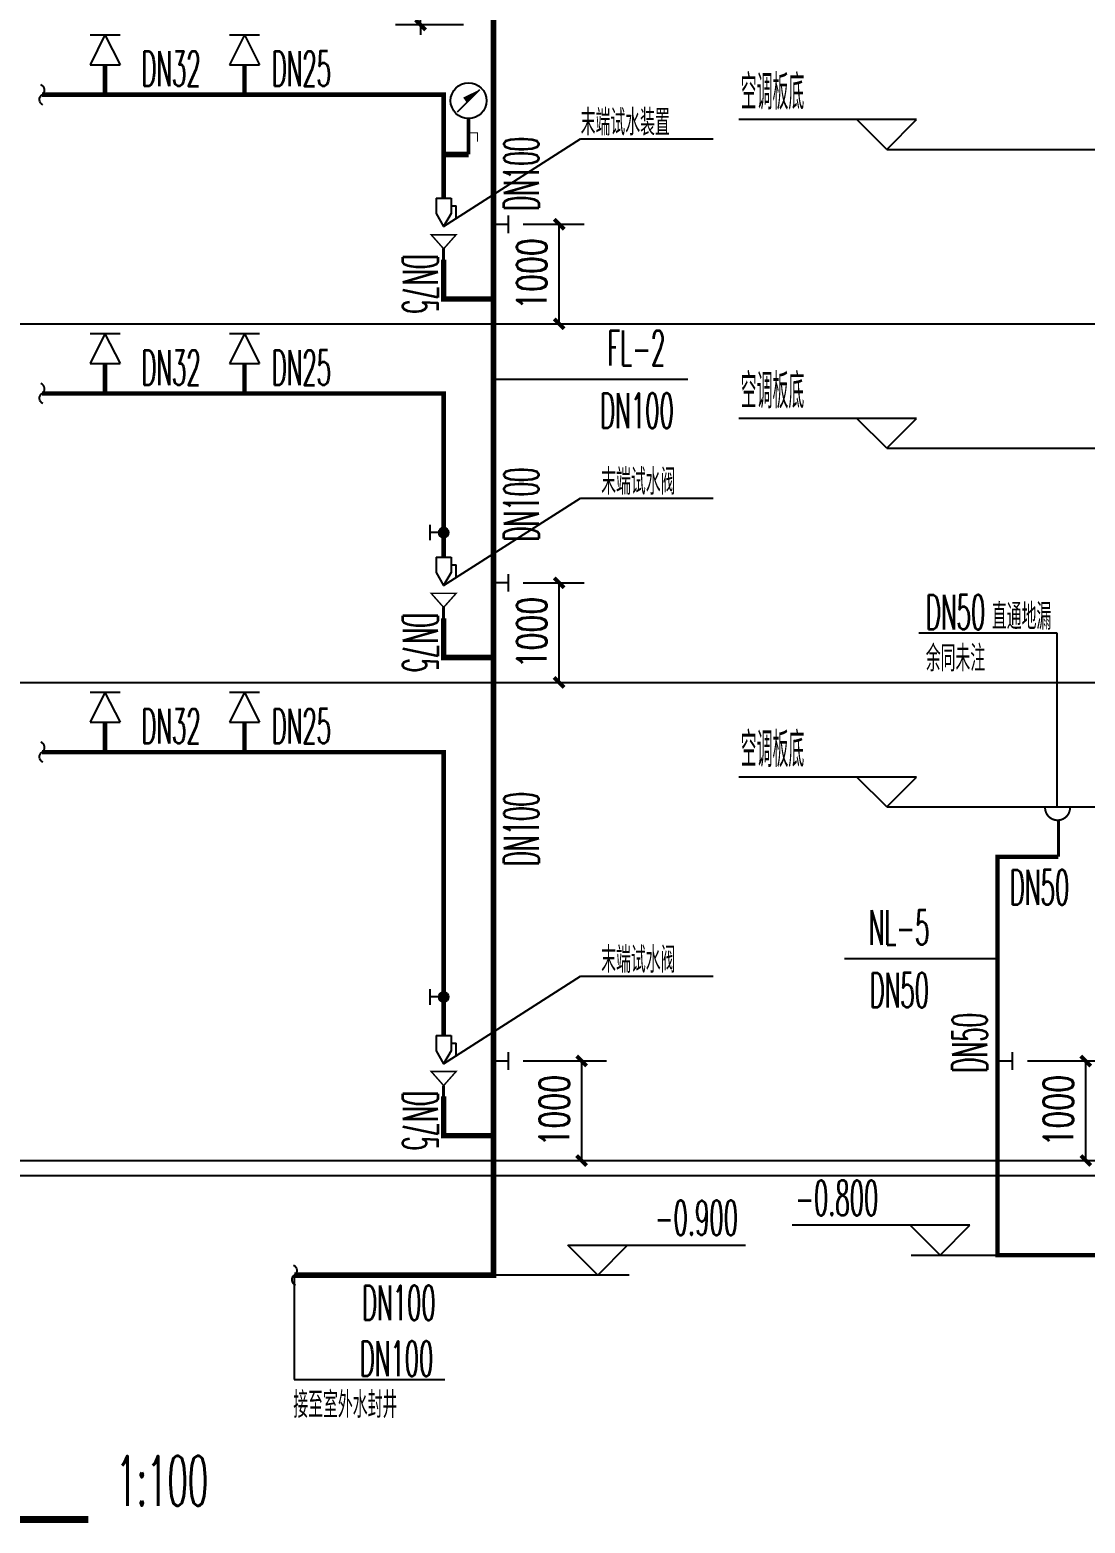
# Model space of a CAD drawing. Extents: x 1031190 to 1725648, y 733081 to 1571294.
# Drawn here: x 1316992 to 1327589, y 837430 to 852421 of the extents above; entities that cross this region are included whole.
import ezdxf

# ---------------------------------------------------------------- set-up
doc = ezdxf.new("R2010")
doc.units = 0
doc.header["$LTSCALE"] = 1000
doc.header["$MEASUREMENT"] = 0
for name, color, linetype in [('$AUDIT_BAD_LAYER4', 7, 'Continuous'), ('DIM_SYMB', 3, 'Continuous'), ('DIM_不分区给水', 3, 'Continuous'), ('DIM_污水', 3, 'Continuous'), ('DIM_消防', 3, 'Continuous'), ('EQUIP_不分区喷淋', 7, 'Continuous'), ('EQUIP_喷淋', 7, 'Continuous'), ('EQUIP_废水', 7, 'Continuous'), ('EQUIP_污水', 7, 'Continuous'), ('EQUIP_阀门', 7, 'Continuous'), ('PIPE-不分区喷淋', 6, 'ZP'), ('PIPE-凝结', 150, 'N'), ('PIPE-喷淋', 6, 'ZP1'), ('PIPE-废水', 31, 'F'), ('TWT', 7, 'Continuous'), ('TWT_DIM', 3, 'Continuous'), ('TWT_ELEV', 3, 'Continuous'), ('VALVE_不分区喷淋', 7, 'Continuous'), ('VALVE_喷淋', 7, 'Continuous'), ('zc--消火栓布置', 1, 'Continuous')]:
    doc.layers.add(name, color=color, linetype=linetype)
doc.styles.add('_TCH_DIM_T3', font='SIMPLEX', dxfattribs={"width": 0.705882, "bigfont": 'GBCBIG'})
doc.styles.add('_TWT_SERIAL', font='simplex.shx', dxfattribs={"width": 0.6, "oblique": 10, "height": 3.5, "bigfont": 'aadri.shx'})
doc.styles.add('HZ', font='TXT', dxfattribs={"bigfont": 'HZTXT'})
doc.styles.get("Standard").update_dxf_attribs({"font": 'gbenor.shx', "bigfont": 'gbcbig.shx'})
doc.linetypes.add('F', pattern='A,3,-0.2,["F",Standard,S=0.25,R=0,X=-0.1,Y=-0.115],-0.2', length=3.4)
doc.linetypes.add('N', pattern='A,3,-0.2,["N",Standard,S=0.25,R=0,X=-0.1,Y=-0.115],-0.2', length=3.4)
doc.linetypes.add('ZP', pattern='A,3,-0.2,["ZP",Standard,S=0.25,R=0,X=-0.1,Y=-0.115],-0.35', length=3.55)
doc.linetypes.add('ZP1', pattern='A,3,-0.2,["ZP1",Standard,S=0.25,R=0,X=-0.1,Y=-0.115],-0.5', length=3.7)
doc.dimstyles.new('_TWT_ARCH&&100', dxfattribs={"dimtxt": 297.5, "dimasz": 100, "dimexe": 250, "dimexo": 300, "dimgap": 126.25, "dimtad": 1, "dimdec": 0, "dimzin": 0, "dimdsep": 46, "dimtxsty": '_TCH_DIM_T3', "dimblk": 'ARCHTICK', "dimcen": 0.09, "dimclrt": 7, "dimazin": 2, "dimtfac": 1, "dimtdec": 0, "dimtix": 1, "dimtmove": 2, "dimatfit": 3, "dimfxl": 0, "dimtolj": 1, "dimtzin": 0, "dimarcsym": 0})

# ---------------------------------------------------------------- blocks, each defined once
blk = doc.blocks.new('$valve$00000667')
at = {"layer": '$AUDIT_BAD_LAYER4'}
for p, q in [((-242, 75), (-372, 0)), ((-242, -75), (-372, 0)), ((-87, 75), (-242, 75)), ((-87, 75), (-87, -75)), ((-87, 0), (0, 0)), ((-286, -125), (-164, -125)), ((-87, -75), (-242, -75)), ((-164, -75), (-164, -125))]:
    blk.add_line(p, q, dxfattribs=at)
blk = doc.blocks.new('A$C60CD6E7B')
at = {"layer": 'EQUIP_阀门', "rotation": 90}
blk.add_blockref('$valve$00000667', (0, 0), dxfattribs=at)
blk = doc.blocks.new('_ArchTick')
at = {"color": 0, "linetype": 'ByBlock', "const_width": 0.4}
blk.add_lwpolyline([(-0.5, -0.5), (0.5, 0.5)], dxfattribs=at)
blk = doc.blocks.new('*D881')
at = {"layer": 'Defpoints', "color": 0}
for p in [(1326709.37, 842069.667), (1327595.388, 842069.667), (1326709.37, 841069.667)]:
    blk.add_point(p, dxfattribs=at)
at = {"layer": 'TWT_DIM', "color": 0, "lineweight": -2}
for p, q in [((1327009.37, 842069.667), (1327845.388, 842069.667)), ((1327595.388, 841069.667), (1327595.388, 842069.667)), ((1327009.37, 841069.667), (1327845.388, 841069.667))]:
    blk.add_line(p, q, dxfattribs=at)
at = {"layer": 'TWT_DIM', "color": 0, "lineweight": -2, "xscale": 100, "yscale": 100, "zscale": 100}
for p, rotation in [((1327595.388, 842069.667), 90), ((1327595.388, 841069.667), 270)]:
    blk.add_blockref('_ArchTick', p, dxfattribs=dict(at, rotation=rotation))
at = {"layer": 'TWT_DIM', "color": 7, "insert": (1327320.388, 841569.667), "char_height": 297.5, "attachment_point": 5, "rotation": 90, "style": '_TCH_DIM_T3'}
blk.add_mtext('\\A1;1000', dxfattribs=at)
blk = doc.blocks.new('*D882')
at = {"layer": 'Defpoints', "color": 0}
for p in [(1321647.308, 850469.667), (1322307.431, 850469.667), (1321647.308, 849469.667)]:
    blk.add_point(p, dxfattribs=at)
at = {"layer": 'TWT_DIM', "color": 0, "lineweight": -2}
for p, q in [((1321947.308, 850469.667), (1322557.431, 850469.667)), ((1322307.431, 849469.667), (1322307.431, 850469.667)), ((1321947.308, 849469.667), (1322557.431, 849469.667))]:
    blk.add_line(p, q, dxfattribs=at)
at = {"layer": 'TWT_DIM', "color": 0, "lineweight": -2, "xscale": 100, "yscale": 100, "zscale": 100}
for p, rotation in [((1322307.431, 850469.667), 90), ((1322307.431, 849469.667), 270)]:
    blk.add_blockref('_ArchTick', p, dxfattribs=dict(at, rotation=rotation))
at = {"layer": 'TWT_DIM', "color": 7, "insert": (1322032.431, 849969.667), "char_height": 297.5, "attachment_point": 5, "rotation": 90, "style": '_TCH_DIM_T3'}
blk.add_mtext('\\A1;1000', dxfattribs=at)
blk = doc.blocks.new('*D883')
at = {"layer": 'Defpoints', "color": 0}
for p in [(1321647.308, 846869.667), (1322307.431, 846869.667), (1321647.308, 845869.667)]:
    blk.add_point(p, dxfattribs=at)
at = {"layer": 'TWT_DIM', "color": 0, "lineweight": -2}
for p, q in [((1321947.308, 846869.667), (1322557.431, 846869.667)), ((1322307.431, 845869.667), (1322307.431, 846869.667)), ((1321947.308, 845869.667), (1322557.431, 845869.667))]:
    blk.add_line(p, q, dxfattribs=at)
at = {"layer": 'TWT_DIM', "color": 0, "lineweight": -2, "xscale": 100, "yscale": 100, "zscale": 100}
for p, rotation in [((1322307.431, 846869.667), 90), ((1322307.431, 845869.667), 270)]:
    blk.add_blockref('_ArchTick', p, dxfattribs=dict(at, rotation=rotation))
at = {"layer": 'TWT_DIM', "color": 7, "insert": (1322032.431, 846369.667), "char_height": 297.5, "attachment_point": 5, "rotation": 90, "style": '_TCH_DIM_T3'}
blk.add_mtext('\\A1;1000', dxfattribs=at)
blk = doc.blocks.new('*D884')
at = {"layer": 'Defpoints', "color": 0}
for p in [(1321647.308, 842069.667), (1322533.326, 842069.667), (1321647.308, 841069.667)]:
    blk.add_point(p, dxfattribs=at)
at = {"layer": 'TWT_DIM', "color": 0, "lineweight": -2}
for p, q in [((1321947.308, 842069.667), (1322783.326, 842069.667)), ((1322533.326, 841069.667), (1322533.326, 842069.667)), ((1321947.308, 841069.667), (1322783.326, 841069.667))]:
    blk.add_line(p, q, dxfattribs=at)
at = {"layer": 'TWT_DIM', "color": 0, "lineweight": -2, "xscale": 100, "yscale": 100, "zscale": 100}
for p, rotation in [((1322533.326, 842069.667), 90), ((1322533.326, 841069.667), 270)]:
    blk.add_blockref('_ArchTick', p, dxfattribs=dict(at, rotation=rotation))
at = {"layer": 'TWT_DIM', "color": 7, "insert": (1322258.326, 841569.667), "char_height": 297.5, "attachment_point": 5, "rotation": 90, "style": '_TCH_DIM_T3'}
blk.add_mtext('\\A1;1000', dxfattribs=at)
blk = doc.blocks.new('*D888')
at = {"layer": 'Defpoints', "color": 0}
for p in [(1320915, 853070), (1321647, 853070), (1321647, 852470)]:
    blk.add_point(p, dxfattribs=at)
at = {"layer": 'TWT_DIM', "color": 0, "lineweight": -2}
for p, q in [((1320915, 853070), (1320915, 853170)), ((1321347, 853070), (1320665, 853070)), ((1320915, 852470), (1320915, 853070)), ((1321347, 852470), (1320665, 852470)), ((1320915, 852470), (1320915, 852370))]:
    blk.add_line(p, q, dxfattribs=at)
at = {"layer": 'TWT_DIM', "color": 0, "lineweight": -2, "xscale": 100, "yscale": 100, "zscale": 100}
for p, rotation in [((1320915, 853070), 270), ((1320915, 852470), 90)]:
    blk.add_blockref('_ArchTick', p, dxfattribs=dict(at, rotation=rotation))
at = {"layer": 'TWT_DIM', "color": 7, "insert": (1320640, 852770), "char_height": 297.5, "attachment_point": 5, "rotation": 90, "style": '_TCH_DIM_T3'}
blk.add_mtext('\\A1;600', dxfattribs=at)
blk = doc.blocks.new('$ATTACHMENT$00000096')
for p, q in [((150, 0), (-150, 0)), ((1, -300), (-150, 0)), ((1, -300), (150, 0)), ((150, -302), (-150, -302))]:
    blk.add_line(p, q)
blk = doc.blocks.new('$TwtSys$00000132')
at = {"elevation": 0}
blk.add_lwpolyline([(7, -101, -0.575183), (0, 0, 0.604745), (-11, 101, 16.924828)], format="xyb", dxfattribs=at)
blk = doc.blocks.new('$VALVE$00000597')
blk.add_line((-93, 357), (93, 543))
blk.add_lwpolyline([(93, 543, 0, 50, 0), (-31, 456, 50, 50, 0)], format="xyseb")
for points, const_width in [([(0, 300), (0, 0)], 30), ([(0, 182), (75, 182), (75, 107)], 7.5)]:
    blk.add_lwpolyline(points, dxfattribs=dict(const_width=const_width))
blk.add_circle((0, 450), 150)
blk = doc.blocks.new('$ATTACHMENT$00000068')
at = {"const_width": 15}
blk.add_lwpolyline([(-125, 500), (125, 500), (0, 359)], close=True, dxfattribs=at)
at = {"const_width": 30}
blk.add_lwpolyline([(0, 359), (0, 0)], dxfattribs=at)
for tag in ['UNIT', 'WHAT', 'SPEC']:
    blk.add_attdef(tag, (0, 0), '', height=0.001)
blk = doc.blocks.new('$ATTACHMENT$00000073')
at = {"const_width": 20}
for points in [[(0, 0), (150, 0)], [(150, 90), (150, -90)]]:
    blk.add_lwpolyline(points, dxfattribs=at)
blk = doc.blocks.new('$ATTACHMENT$00000066')
blk.add_line((-212, 500), (188, 500))
at = {"const_width": 20}
blk.add_lwpolyline([(-134, 500, 1.067664), (116, 500)], format="xyb", dxfattribs=at)
at = {"const_width": 30}
blk.add_lwpolyline([(0, 367), (0, 0)], dxfattribs=at)
at = {"style": 'HZ', "width": 0.7, "flags": 1}
for tag in ['UNIT', 'WHAT', 'SPEC']:
    blk.add_attdef(tag, (0, 0), '', height=0.001, dxfattribs=at)
blk = doc.blocks.new('$VALVE$00000497')
for p, q in [((78, 138), (-78, 138)), ((0, 50), (0, 138))]:
    blk.add_line(p, q)
at = {"const_width": 49.6}
blk.add_lwpolyline([(25, 0, 1), (-25, 0, 1)], format="xyb", close=True, dxfattribs=at)
blk.add_circle((0, 0), 50)
blk = doc.blocks.new('*D1121')
at = {"layer": 'Defpoints', "color": 0}
for p in [(1326709.37, 842069.667), (1327595.388, 842069.667), (1326709.37, 841069.667)]:
    blk.add_point(p, dxfattribs=at)
at = {"layer": 'TWT_DIM', "color": 0, "lineweight": -2}
for p, q in [((1327009.37, 842069.667), (1327845.388, 842069.667)), ((1327595.388, 841069.667), (1327595.388, 842069.667)), ((1327009.37, 841069.667), (1327845.388, 841069.667))]:
    blk.add_line(p, q, dxfattribs=at)
at = {"layer": 'TWT_DIM', "color": 0, "lineweight": -2, "xscale": 100, "yscale": 100, "zscale": 100}
for p, rotation in [((1327595.388, 842069.667), 90), ((1327595.388, 841069.667), 270)]:
    blk.add_blockref('_ArchTick', p, dxfattribs=dict(at, rotation=rotation))
at = {"layer": 'TWT_DIM', "color": 7, "insert": (1327320.388, 841569.667), "char_height": 297.5, "attachment_point": 5, "rotation": 90, "style": '_TCH_DIM_T3'}
blk.add_mtext('\\A1;1000', dxfattribs=at)
blk = doc.blocks.new('*D1122')
at = {"layer": 'Defpoints', "color": 0}
for p in [(1321647.308, 850469.667), (1322307.431, 850469.667), (1321647.308, 849469.667)]:
    blk.add_point(p, dxfattribs=at)
at = {"layer": 'TWT_DIM', "color": 0, "lineweight": -2}
for p, q in [((1321947.308, 850469.667), (1322557.431, 850469.667)), ((1322307.431, 849469.667), (1322307.431, 850469.667)), ((1321947.308, 849469.667), (1322557.431, 849469.667))]:
    blk.add_line(p, q, dxfattribs=at)
at = {"layer": 'TWT_DIM', "color": 0, "lineweight": -2, "xscale": 100, "yscale": 100, "zscale": 100}
for p, rotation in [((1322307.431, 850469.667), 90), ((1322307.431, 849469.667), 270)]:
    blk.add_blockref('_ArchTick', p, dxfattribs=dict(at, rotation=rotation))
at = {"layer": 'TWT_DIM', "color": 7, "insert": (1322032.431, 849969.667), "char_height": 297.5, "attachment_point": 5, "rotation": 90, "style": '_TCH_DIM_T3'}
blk.add_mtext('\\A1;1000', dxfattribs=at)
blk = doc.blocks.new('*D1123')
at = {"layer": 'Defpoints', "color": 0}
for p in [(1321647.308, 846869.667), (1322307.431, 846869.667), (1321647.308, 845869.667)]:
    blk.add_point(p, dxfattribs=at)
at = {"layer": 'TWT_DIM', "color": 0, "lineweight": -2}
for p, q in [((1321947.308, 846869.667), (1322557.431, 846869.667)), ((1322307.431, 845869.667), (1322307.431, 846869.667)), ((1321947.308, 845869.667), (1322557.431, 845869.667))]:
    blk.add_line(p, q, dxfattribs=at)
at = {"layer": 'TWT_DIM', "color": 0, "lineweight": -2, "xscale": 100, "yscale": 100, "zscale": 100}
for p, rotation in [((1322307.431, 846869.667), 90), ((1322307.431, 845869.667), 270)]:
    blk.add_blockref('_ArchTick', p, dxfattribs=dict(at, rotation=rotation))
at = {"layer": 'TWT_DIM', "color": 7, "insert": (1322032.431, 846369.667), "char_height": 297.5, "attachment_point": 5, "rotation": 90, "style": '_TCH_DIM_T3'}
blk.add_mtext('\\A1;1000', dxfattribs=at)
blk = doc.blocks.new('*D1124')
at = {"layer": 'Defpoints', "color": 0}
for p in [(1321647.308, 842069.667), (1322533.326, 842069.667), (1321647.308, 841069.667)]:
    blk.add_point(p, dxfattribs=at)
at = {"layer": 'TWT_DIM', "color": 0, "lineweight": -2}
for p, q in [((1321947.308, 842069.667), (1322783.326, 842069.667)), ((1322533.326, 841069.667), (1322533.326, 842069.667)), ((1321947.308, 841069.667), (1322783.326, 841069.667))]:
    blk.add_line(p, q, dxfattribs=at)
at = {"layer": 'TWT_DIM', "color": 0, "lineweight": -2, "xscale": 100, "yscale": 100, "zscale": 100}
for p, rotation in [((1322533.326, 842069.667), 90), ((1322533.326, 841069.667), 270)]:
    blk.add_blockref('_ArchTick', p, dxfattribs=dict(at, rotation=rotation))
at = {"layer": 'TWT_DIM', "color": 7, "insert": (1322258.326, 841569.667), "char_height": 297.5, "attachment_point": 5, "rotation": 90, "style": '_TCH_DIM_T3'}
blk.add_mtext('\\A1;1000', dxfattribs=at)
blk = doc.blocks.new('*D1128')
at = {"layer": 'Defpoints', "color": 0}
for p in [(1320915, 853070), (1321647, 853070), (1321647, 852470)]:
    blk.add_point(p, dxfattribs=at)
at = {"layer": 'TWT_DIM', "color": 0, "lineweight": -2}
for p, q in [((1320915, 853070), (1320915, 853170)), ((1321347, 853070), (1320665, 853070)), ((1320915, 852470), (1320915, 853070)), ((1321347, 852470), (1320665, 852470)), ((1320915, 852470), (1320915, 852370))]:
    blk.add_line(p, q, dxfattribs=at)
at = {"layer": 'TWT_DIM', "color": 0, "lineweight": -2, "xscale": 100, "yscale": 100, "zscale": 100}
for p, rotation in [((1320915, 853070), 270), ((1320915, 852470), 90)]:
    blk.add_blockref('_ArchTick', p, dxfattribs=dict(at, rotation=rotation))
at = {"layer": 'TWT_DIM', "color": 7, "insert": (1320640, 852770), "char_height": 297.5, "attachment_point": 5, "rotation": 90, "style": '_TCH_DIM_T3'}
blk.add_mtext('\\A1;600', dxfattribs=at)
blk = doc.blocks.new('*D1360')
at = {"layer": 'Defpoints', "color": 0}
for p in [(1326709.37, 842069.667), (1327595.388, 842069.667), (1326709.37, 841069.667)]:
    blk.add_point(p, dxfattribs=at)
at = {"layer": 'TWT_DIM', "color": 0, "lineweight": -2}
for p, q in [((1327009.37, 842069.667), (1327845.388, 842069.667)), ((1327595.388, 841069.667), (1327595.388, 842069.667)), ((1327009.37, 841069.667), (1327845.388, 841069.667))]:
    blk.add_line(p, q, dxfattribs=at)
at = {"layer": 'TWT_DIM', "color": 0, "lineweight": -2, "xscale": 100, "yscale": 100, "zscale": 100}
for p, rotation in [((1327595.388, 842069.667), 90), ((1327595.388, 841069.667), 270)]:
    blk.add_blockref('_ArchTick', p, dxfattribs=dict(at, rotation=rotation))
at = {"layer": 'TWT_DIM', "color": 7, "insert": (1327320.388, 841569.667), "char_height": 297.5, "attachment_point": 5, "rotation": 90, "style": '_TCH_DIM_T3'}
blk.add_mtext('\\A1;1000', dxfattribs=at)
blk = doc.blocks.new('*D1361')
at = {"layer": 'Defpoints', "color": 0}
for p in [(1321647.308, 850469.667), (1322307.431, 850469.667), (1321647.308, 849469.667)]:
    blk.add_point(p, dxfattribs=at)
at = {"layer": 'TWT_DIM', "color": 0, "lineweight": -2}
for p, q in [((1321947.308, 850469.667), (1322557.431, 850469.667)), ((1322307.431, 849469.667), (1322307.431, 850469.667)), ((1321947.308, 849469.667), (1322557.431, 849469.667))]:
    blk.add_line(p, q, dxfattribs=at)
at = {"layer": 'TWT_DIM', "color": 0, "lineweight": -2, "xscale": 100, "yscale": 100, "zscale": 100}
for p, rotation in [((1322307.431, 850469.667), 90), ((1322307.431, 849469.667), 270)]:
    blk.add_blockref('_ArchTick', p, dxfattribs=dict(at, rotation=rotation))
at = {"layer": 'TWT_DIM', "color": 7, "insert": (1322032.431, 849969.667), "char_height": 297.5, "attachment_point": 5, "rotation": 90, "style": '_TCH_DIM_T3'}
blk.add_mtext('\\A1;1000', dxfattribs=at)
blk = doc.blocks.new('*D1362')
at = {"layer": 'Defpoints', "color": 0}
for p in [(1321647.308, 846869.667), (1322307.431, 846869.667), (1321647.308, 845869.667)]:
    blk.add_point(p, dxfattribs=at)
at = {"layer": 'TWT_DIM', "color": 0, "lineweight": -2}
for p, q in [((1321947.308, 846869.667), (1322557.431, 846869.667)), ((1322307.431, 845869.667), (1322307.431, 846869.667)), ((1321947.308, 845869.667), (1322557.431, 845869.667))]:
    blk.add_line(p, q, dxfattribs=at)
at = {"layer": 'TWT_DIM', "color": 0, "lineweight": -2, "xscale": 100, "yscale": 100, "zscale": 100}
for p, rotation in [((1322307.431, 846869.667), 90), ((1322307.431, 845869.667), 270)]:
    blk.add_blockref('_ArchTick', p, dxfattribs=dict(at, rotation=rotation))
at = {"layer": 'TWT_DIM', "color": 7, "insert": (1322032.431, 846369.667), "char_height": 297.5, "attachment_point": 5, "rotation": 90, "style": '_TCH_DIM_T3'}
blk.add_mtext('\\A1;1000', dxfattribs=at)
blk = doc.blocks.new('*D1363')
at = {"layer": 'Defpoints', "color": 0}
for p in [(1321647.308, 842069.667), (1322533.326, 842069.667), (1321647.308, 841069.667)]:
    blk.add_point(p, dxfattribs=at)
at = {"layer": 'TWT_DIM', "color": 0, "lineweight": -2}
for p, q in [((1321947.308, 842069.667), (1322783.326, 842069.667)), ((1322533.326, 841069.667), (1322533.326, 842069.667)), ((1321947.308, 841069.667), (1322783.326, 841069.667))]:
    blk.add_line(p, q, dxfattribs=at)
at = {"layer": 'TWT_DIM', "color": 0, "lineweight": -2, "xscale": 100, "yscale": 100, "zscale": 100}
for p, rotation in [((1322533.326, 842069.667), 90), ((1322533.326, 841069.667), 270)]:
    blk.add_blockref('_ArchTick', p, dxfattribs=dict(at, rotation=rotation))
at = {"layer": 'TWT_DIM', "color": 7, "insert": (1322258.326, 841569.667), "char_height": 297.5, "attachment_point": 5, "rotation": 90, "style": '_TCH_DIM_T3'}
blk.add_mtext('\\A1;1000', dxfattribs=at)
blk = doc.blocks.new('*D1367')
at = {"layer": 'Defpoints', "color": 0}
for p in [(1320915, 853070), (1321647, 853070), (1321647, 852470)]:
    blk.add_point(p, dxfattribs=at)
at = {"layer": 'TWT_DIM', "color": 0, "lineweight": -2}
for p, q in [((1320915, 853070), (1320915, 853170)), ((1321347, 853070), (1320665, 853070)), ((1320915, 852470), (1320915, 853070)), ((1321347, 852470), (1320665, 852470)), ((1320915, 852470), (1320915, 852370))]:
    blk.add_line(p, q, dxfattribs=at)
at = {"layer": 'TWT_DIM', "color": 0, "lineweight": -2, "xscale": 100, "yscale": 100, "zscale": 100}
for p, rotation in [((1320915, 853070), 270), ((1320915, 852470), 90)]:
    blk.add_blockref('_ArchTick', p, dxfattribs=dict(at, rotation=rotation))
at = {"layer": 'TWT_DIM', "color": 7, "insert": (1320640, 852770), "char_height": 297.5, "attachment_point": 5, "rotation": 90, "style": '_TCH_DIM_T3'}
blk.add_mtext('\\A1;600', dxfattribs=at)

msp = doc.modelspace()

# ---------------------------------------------------------------- hatches: boundary and pattern name
at = {"layer": 'PIPE-不分区喷淋'}
for points in [[(1321147.3, 851769.7), (1321147.3, 851792.2), (1321169.8, 851792.2)], [(1321147.3, 851769.7), (1321169.8, 851769.7), (1321169.8, 851792.2)], [(1321147.3, 851769.7), (1321147.3, 851792.2), (1321169.8, 851792.2)], [(1321147.3, 851769.7), (1321169.8, 851769.7), (1321169.8, 851792.2)], [(1321147.3, 851769.7), (1321147.3, 851792.2), (1321169.8, 851792.2)], [(1321147.3, 851769.7), (1321169.8, 851769.7), (1321169.8, 851792.2)], [(1321147.3, 848769.7), (1321147.3, 848792.2), (1321169.8, 848792.2)], [(1321147.3, 848769.7), (1321169.8, 848769.7), (1321169.8, 848792.2)], [(1321147.3, 848769.7), (1321147.3, 848792.2), (1321169.8, 848792.2)], [(1321147.3, 848769.7), (1321169.8, 848769.7), (1321169.8, 848792.2)], [(1321147.3, 848769.7), (1321147.3, 848792.2), (1321169.8, 848792.2)], [(1321147.3, 848769.7), (1321169.8, 848769.7), (1321169.8, 848792.2)], [(1321147.3, 845169.7), (1321147.3, 845192.2), (1321169.8, 845192.2)], [(1321147.3, 845169.7), (1321169.8, 845169.7), (1321169.8, 845192.2)], [(1321147.3, 845169.7), (1321147.3, 845192.2), (1321169.8, 845192.2)], [(1321147.3, 845169.7), (1321169.8, 845169.7), (1321169.8, 845192.2)], [(1321147.3, 845169.7), (1321147.3, 845192.2), (1321169.8, 845192.2)], [(1321147.3, 845169.7), (1321169.8, 845169.7), (1321169.8, 845192.2)]]:
    msp.add_hatch(color=256, dxfattribs=at).paths.add_polyline_path(points)
at = {"layer": 'PIPE-凝结'}
for points in [[(1326709.4, 844119.7), (1326709.4, 844142.2), (1326686.9, 844142.2)], [(1326709.4, 844119.7), (1326686.9, 844119.7), (1326686.9, 844142.2)], [(1326709.4, 844119.7), (1326709.4, 844142.2), (1326686.9, 844142.2)], [(1326709.4, 844119.7), (1326686.9, 844119.7), (1326686.9, 844142.2)], [(1326709.4, 844119.7), (1326709.4, 844142.2), (1326686.9, 844142.2)], [(1326709.4, 844119.7), (1326686.9, 844119.7), (1326686.9, 844142.2)], [(1326709.4, 840119.7), (1326709.4, 840097.2), (1326686.9, 840097.2)], [(1326709.4, 840119.7), (1326686.9, 840119.7), (1326686.9, 840097.2)], [(1326709.4, 840119.7), (1326709.4, 840097.2), (1326686.9, 840097.2)], [(1326709.4, 840119.7), (1326686.9, 840119.7), (1326686.9, 840097.2)], [(1326709.4, 840119.7), (1326709.4, 840097.2), (1326686.9, 840097.2)], [(1326709.4, 840119.7), (1326686.9, 840119.7), (1326686.9, 840097.2)]]:
    msp.add_hatch(color=256, dxfattribs=at).paths.add_polyline_path(points)
at = {"layer": 'PIPE-废水'}
for points in [[(1321147.3, 849719.7), (1321119.8, 849719.7), (1321119.8, 849692.2)], [(1321147.3, 849719.7), (1321147.3, 849692.2), (1321119.8, 849692.2)], [(1321147.3, 849719.7), (1321119.8, 849719.7), (1321119.8, 849692.2)], [(1321147.3, 849719.7), (1321147.3, 849692.2), (1321119.8, 849692.2)], [(1321147.3, 849719.7), (1321119.8, 849719.7), (1321119.8, 849692.2)], [(1321147.3, 849719.7), (1321147.3, 849692.2), (1321119.8, 849692.2)], [(1321147.3, 846119.7), (1321119.8, 846119.7), (1321119.8, 846092.2)], [(1321147.3, 846119.7), (1321147.3, 846092.2), (1321119.8, 846092.2)], [(1321147.3, 846119.7), (1321119.8, 846119.7), (1321119.8, 846092.2)], [(1321147.3, 846119.7), (1321147.3, 846092.2), (1321119.8, 846092.2)], [(1321147.3, 846119.7), (1321119.8, 846119.7), (1321119.8, 846092.2)], [(1321147.3, 846119.7), (1321147.3, 846092.2), (1321119.8, 846092.2)], [(1321147.3, 841319.7), (1321119.8, 841319.7), (1321119.8, 841292.2)], [(1321147.3, 841319.7), (1321147.3, 841292.2), (1321119.8, 841292.2)], [(1321147.3, 841319.7), (1321119.8, 841319.7), (1321119.8, 841292.2)], [(1321147.3, 841319.7), (1321147.3, 841292.2), (1321119.8, 841292.2)], [(1321147.3, 841319.7), (1321119.8, 841319.7), (1321119.8, 841292.2)], [(1321147.3, 841319.7), (1321147.3, 841292.2), (1321119.8, 841292.2)], [(1321647.3, 839919.7), (1321647.3, 839892.2), (1321674.8, 839892.2)], [(1321647.3, 839919.7), (1321674.8, 839919.7), (1321674.8, 839892.2)], [(1321647.3, 839919.7), (1321647.3, 839892.2), (1321674.8, 839892.2)], [(1321647.3, 839919.7), (1321674.8, 839919.7), (1321674.8, 839892.2)], [(1321647.3, 839919.7), (1321647.3, 839892.2), (1321674.8, 839892.2)], [(1321647.3, 839919.7), (1321674.8, 839919.7), (1321674.8, 839892.2)]]:
    msp.add_hatch(color=256, dxfattribs=at).paths.add_polyline_path(points)

# ---------------------------------------------------------------- linework, layer by layer
at = {"layer": 'DIM_SYMB', "const_width": 70}
msp.add_lwpolyline([(1313733.5, 837464.9), (1317578.2, 837464.9)], dxfattribs=at)
msp.add_lwpolyline([(1313733.5, 837464.9), (1317578.2, 837464.9)], dxfattribs=at)
msp.add_lwpolyline([(1313733.5, 837464.9), (1317578.2, 837464.9)], dxfattribs=at)
at = {"layer": 'DIM_不分区给水'}
for p, q in [((1321647.3, 848912.7), (1322622.6, 848912.7)), ((1321647.3, 848912.7), (1322622.6, 848912.7)), ((1321647.3, 848912.7), (1322622.6, 848912.7)), ((1322622.6, 848912.7), (1323597.8, 848912.7)), ((1322622.6, 848912.7), (1323597.8, 848912.7)), ((1322622.6, 848912.7), (1323597.8, 848912.7)), ((1326332.4, 843094.7), (1325172.4, 843094.7)), ((1326332.4, 843094.7), (1325172.4, 843094.7)), ((1326332.4, 843094.7), (1325172.4, 843094.7)), ((1326709.4, 843094.7), (1326332.4, 843094.7)), ((1326709.4, 843094.7), (1326332.4, 843094.7)), ((1326709.4, 843094.7), (1326332.4, 843094.7))]:
    msp.add_line(p, q, dxfattribs=at)
at = {"layer": 'DIM_污水'}
for p, q in [((1321147.3, 850448.1), (1322520.7, 851325.3)), ((1321147.3, 850448.1), (1322520.7, 851325.3)), ((1321147.3, 850448.1), (1322520.7, 851325.3)), ((1322520.7, 851325.3), (1323854.1, 851325.3)), ((1322520.7, 851325.3), (1323854.1, 851325.3)), ((1322520.7, 851325.3), (1323854.1, 851325.3)), ((1321147.3, 846842.1), (1322520.7, 847719.3)), ((1321147.3, 846842.1), (1322520.7, 847719.3)), ((1321147.3, 846842.1), (1322520.7, 847719.3)), ((1322520.7, 847719.3), (1323854.1, 847719.3)), ((1322520.7, 847719.3), (1323854.1, 847719.3)), ((1322520.7, 847719.3), (1323854.1, 847719.3)), ((1327309.4, 846365.1), (1325918.8, 846365.1)), ((1327309.4, 846365.1), (1325918.8, 846365.1)), ((1327309.4, 846365.1), (1325918.8, 846365.1)), ((1327309.4, 844619.7), (1327309.4, 846365.1)), ((1327309.4, 844619.7), (1327309.4, 846365.1)), ((1327309.4, 844619.7), (1327309.4, 846365.1)), ((1321147.3, 842042.1), (1322520.7, 842919.3)), ((1321147.3, 842042.1), (1322520.7, 842919.3)), ((1321147.3, 842042.1), (1322520.7, 842919.3)), ((1322520.7, 842919.3), (1323854.1, 842919.3)), ((1322520.7, 842919.3), (1323854.1, 842919.3)), ((1322520.7, 842919.3), (1323854.1, 842919.3)), ((1319647.1, 839919.7), (1319647.1, 838871.7)), ((1319647.1, 839919.7), (1319647.1, 838871.7)), ((1319647.1, 839919.7), (1319647.1, 838871.7)), ((1319647.1, 838871.7), (1321158.8, 838871.7)), ((1319647.1, 838871.7), (1321158.8, 838871.7)), ((1319647.1, 838871.7), (1321158.8, 838871.7))]:
    msp.add_line(p, q, dxfattribs=at)
at = {"layer": 'PIPE-不分区喷淋', "const_width": 45}
for points in [[(1317747.3, 851769.7), (1317747.3, 852069.7)], [(1317747.3, 851769.7), (1317747.3, 852069.7)], [(1317747.3, 851769.7), (1317747.3, 852069.7)], [(1319147.3, 851769.7), (1319147.3, 852069.7)], [(1319147.3, 851769.7), (1319147.3, 852069.7)], [(1319147.3, 851769.7), (1319147.3, 852069.7)], [(1317114.1, 851769.7), (1317747.3, 851769.7)], [(1317114.1, 851769.7), (1317747.3, 851769.7)], [(1317114.1, 851769.7), (1317747.3, 851769.7)], [(1317747.3, 851769.7), (1319147.3, 851769.7)], [(1317747.3, 851769.7), (1319147.3, 851769.7)], [(1317747.3, 851769.7), (1319147.3, 851769.7)], [(1319147.3, 851769.7), (1321147.3, 851769.7)], [(1319147.3, 851769.7), (1321147.3, 851769.7)], [(1319147.3, 851769.7), (1321147.3, 851769.7)], [(1321147.3, 851769.7), (1321147.3, 850732.7)], [(1321147.3, 851769.7), (1321147.3, 850732.7)], [(1321147.3, 851769.7), (1321147.3, 850732.7)], [(1317747.3, 848769.7), (1317747.3, 849069.7)], [(1317747.3, 848769.7), (1317747.3, 849069.7)], [(1317747.3, 848769.7), (1317747.3, 849069.7)], [(1319147.3, 848769.7), (1319147.3, 849069.7)], [(1319147.3, 848769.7), (1319147.3, 849069.7)], [(1319147.3, 848769.7), (1319147.3, 849069.7)], [(1317114.1, 848769.7), (1317747.3, 848769.7)], [(1317114.1, 848769.7), (1317747.3, 848769.7)], [(1317114.1, 848769.7), (1317747.3, 848769.7)], [(1317747.3, 848769.7), (1319147.3, 848769.7)], [(1317747.3, 848769.7), (1319147.3, 848769.7)], [(1317747.3, 848769.7), (1319147.3, 848769.7)], [(1319147.3, 848769.7), (1321147.3, 848769.7)], [(1319147.3, 848769.7), (1321147.3, 848769.7)], [(1319147.3, 848769.7), (1321147.3, 848769.7)], [(1321147.3, 848769.7), (1321147.3, 847126.7)], [(1321147.3, 848769.7), (1321147.3, 847126.7)], [(1321147.3, 848769.7), (1321147.3, 847126.7)], [(1317747.3, 845169.7), (1317747.3, 845469.7)], [(1317747.3, 845169.7), (1317747.3, 845469.7)], [(1317747.3, 845169.7), (1317747.3, 845469.7)], [(1319147.3, 845169.7), (1319147.3, 845469.7)], [(1319147.3, 845169.7), (1319147.3, 845469.7)], [(1319147.3, 845169.7), (1319147.3, 845469.7)], [(1317114.1, 845169.7), (1317747.3, 845169.7)], [(1317114.1, 845169.7), (1317747.3, 845169.7)], [(1317114.1, 845169.7), (1317747.3, 845169.7)], [(1317747.3, 845169.7), (1319147.3, 845169.7)], [(1317747.3, 845169.7), (1319147.3, 845169.7)], [(1317747.3, 845169.7), (1319147.3, 845169.7)], [(1319147.3, 845169.7), (1321147.3, 845169.7)], [(1319147.3, 845169.7), (1321147.3, 845169.7)], [(1319147.3, 845169.7), (1321147.3, 845169.7)], [(1321147.3, 845169.7), (1321147.3, 842326.7)], [(1321147.3, 845169.7), (1321147.3, 842326.7)], [(1321147.3, 845169.7), (1321147.3, 842326.7)]]:
    msp.add_lwpolyline(points, dxfattribs=at)
at = {"layer": 'PIPE-凝结', "const_width": 45}
for points in [[(1327321.3, 844119.7), (1326709.4, 844119.7)], [(1326709.4, 844119.7), (1326709.4, 842069.7)], [(1327321.3, 844119.7), (1326709.4, 844119.7)], [(1326709.4, 844119.7), (1326709.4, 842069.7)], [(1327321.3, 844119.7), (1326709.4, 844119.7)], [(1326709.4, 844119.7), (1326709.4, 842069.7)], [(1326709.4, 842069.7), (1326709.4, 840119.7)], [(1326709.4, 842069.7), (1326709.4, 840119.7)], [(1326709.4, 842069.7), (1326709.4, 840119.7)], [(1326709.4, 840119.7), (1329209.4, 840119.7)], [(1326709.4, 840119.7), (1329209.4, 840119.7)], [(1326709.4, 840119.7), (1329209.4, 840119.7)]]:
    msp.add_lwpolyline(points, dxfattribs=at)
at = {"layer": 'PIPE-喷淋', "linetype": 'ZP1', "ltscale": 0.5, "const_width": 55}
msp.add_lwpolyline([(1321147.3, 851169.7), (1321397.4, 851169.7)], dxfattribs=at)
msp.add_lwpolyline([(1321147.3, 851169.7), (1321397.4, 851169.7)], dxfattribs=at)
msp.add_lwpolyline([(1321147.3, 851169.7), (1321397.4, 851169.7)], dxfattribs=at)
at = {"layer": 'PIPE-废水', "const_width": 55}
for points in [[(1321647.3, 853069.7), (1321647.3, 850469.7)], [(1321647.3, 853069.7), (1321647.3, 850469.7)], [(1321647.3, 853069.7), (1321647.3, 850469.7)], [(1321647.3, 850469.7), (1321647.3, 849719.7)], [(1321647.3, 850469.7), (1321647.3, 849719.7)], [(1321647.3, 850469.7), (1321647.3, 849719.7)], [(1321147.3, 849719.7), (1321647.3, 849719.7)], [(1321147.3, 849719.7), (1321647.3, 849719.7)], [(1321147.3, 849719.7), (1321647.3, 849719.7)], [(1321647.3, 849719.7), (1321647.3, 846869.7)], [(1321647.3, 849719.7), (1321647.3, 846869.7)], [(1321647.3, 849719.7), (1321647.3, 846869.7)], [(1321647.3, 846869.7), (1321647.3, 846119.7)], [(1321647.3, 846869.7), (1321647.3, 846119.7)], [(1321647.3, 846869.7), (1321647.3, 846119.7)], [(1321147.3, 846119.7), (1321647.3, 846119.7)], [(1321147.3, 846119.7), (1321647.3, 846119.7)], [(1321147.3, 846119.7), (1321647.3, 846119.7)], [(1321647.3, 846119.7), (1321647.3, 842069.7)], [(1321647.3, 846119.7), (1321647.3, 842069.7)], [(1321647.3, 846119.7), (1321647.3, 842069.7)], [(1321647.3, 842069.7), (1321647.3, 841319.7)], [(1321647.3, 842069.7), (1321647.3, 841319.7)], [(1321647.3, 842069.7), (1321647.3, 841319.7)], [(1321147.3, 841319.7), (1321647.3, 841319.7)], [(1321147.3, 841319.7), (1321647.3, 841319.7)], [(1321147.3, 841319.7), (1321647.3, 841319.7)], [(1321647.3, 841319.7), (1321647.3, 839919.7)], [(1321647.3, 841319.7), (1321647.3, 839919.7)], [(1321647.3, 841319.7), (1321647.3, 839919.7)], [(1321647.3, 839919.7), (1319647.3, 839919.7)], [(1321647.3, 839919.7), (1319647.3, 839919.7)], [(1321647.3, 839919.7), (1319647.3, 839919.7)]]:
    msp.add_lwpolyline(points, dxfattribs=at)
at = {"layer": 'PIPE-废水', "ltscale": 0.5, "const_width": 55}
for points in [[(1321147.3, 850113.7), (1321147.3, 849863.7)], [(1321147.3, 850113.7), (1321147.3, 849863.7)], [(1321147.3, 850113.7), (1321147.3, 849863.7)], [(1321147.3, 849863.7), (1321147.3, 849719.7)], [(1321147.3, 849863.7), (1321147.3, 849719.7)], [(1321147.3, 849863.7), (1321147.3, 849719.7)], [(1321147.3, 846513.7), (1321147.3, 846263.7)], [(1321147.3, 846513.7), (1321147.3, 846263.7)], [(1321147.3, 846513.7), (1321147.3, 846263.7)], [(1321147.3, 846263.7), (1321147.3, 846119.7)], [(1321147.3, 846263.7), (1321147.3, 846119.7)], [(1321147.3, 846263.7), (1321147.3, 846119.7)], [(1321147.3, 841713.7), (1321147.3, 841463.7)], [(1321147.3, 841713.7), (1321147.3, 841463.7)], [(1321147.3, 841713.7), (1321147.3, 841463.7)], [(1321147.3, 841463.7), (1321147.3, 841319.7)], [(1321147.3, 841463.7), (1321147.3, 841319.7)], [(1321147.3, 841463.7), (1321147.3, 841319.7)]]:
    msp.add_lwpolyline(points, dxfattribs=at)
at = {"layer": 'TWT', "color": 8}
for p, q in [((1325596.1, 851219.7), (1355074.7, 851219.7)), ((1325596.1, 851219.7), (1355074.7, 851219.7)), ((1325596.1, 851219.7), (1355074.7, 851219.7)), ((1325596.1, 848219.7), (1355074.7, 848219.7)), ((1325596.1, 848219.7), (1355074.7, 848219.7)), ((1325596.1, 848219.7), (1355074.7, 848219.7)), ((1325596.1, 844619.7), (1355074.7, 844619.7)), ((1325596.1, 844619.7), (1355074.7, 844619.7)), ((1325596.1, 844619.7), (1355074.7, 844619.7))]:
    msp.add_line(p, q, dxfattribs=at)
at = {"layer": 'TWT'}
for p, q in [((1285112.3, 849469.7), (1355074.7, 849469.7)), ((1285112.3, 849469.7), (1355074.7, 849469.7)), ((1285112.3, 849469.7), (1355074.7, 849469.7)), ((1285112.3, 845869.7), (1355074.7, 845869.7)), ((1285112.3, 845869.7), (1355074.7, 845869.7)), ((1285112.3, 845869.7), (1355074.7, 845869.7)), ((1285112.3, 841069.7), (1355074.7, 841069.7)), ((1285112.3, 841069.7), (1355074.7, 841069.7)), ((1285112.3, 841069.7), (1355074.7, 841069.7)), ((1285112.3, 840919.7), (1355074.7, 840919.7)), ((1285112.3, 840919.7), (1355074.7, 840919.7)), ((1285112.3, 840919.7), (1355074.7, 840919.7))]:
    msp.add_line(p, q, dxfattribs=at)
at = {"layer": 'TWT_ELEV'}
for p, q in [((1325896.1, 851519.7), (1324111.8, 851519.7)), ((1325896.1, 851519.7), (1324111.8, 851519.7)), ((1325896.1, 851519.7), (1324111.8, 851519.7)), ((1325596.1, 851219.7), (1325296.1, 851519.7)), ((1325596.1, 851219.7), (1325296.1, 851519.7)), ((1325596.1, 851219.7), (1325296.1, 851519.7)), ((1325596.1, 851219.7), (1325896.1, 851519.7)), ((1325596.1, 851219.7), (1325896.1, 851519.7)), ((1325596.1, 851219.7), (1325896.1, 851519.7)), ((1325896.1, 848519.7), (1324111.8, 848519.7)), ((1325896.1, 848519.7), (1324111.8, 848519.7)), ((1325896.1, 848519.7), (1324111.8, 848519.7)), ((1325596.1, 848219.7), (1325296.1, 848519.7)), ((1325596.1, 848219.7), (1325296.1, 848519.7)), ((1325596.1, 848219.7), (1325296.1, 848519.7)), ((1325596.1, 848219.7), (1325896.1, 848519.7)), ((1325596.1, 848219.7), (1325896.1, 848519.7)), ((1325596.1, 848219.7), (1325896.1, 848519.7)), ((1325896.1, 844919.7), (1324111.8, 844919.7)), ((1325896.1, 844919.7), (1324111.8, 844919.7)), ((1325896.1, 844919.7), (1324111.8, 844919.7)), ((1325596.1, 844619.7), (1325296.1, 844919.7)), ((1325596.1, 844619.7), (1325296.1, 844919.7)), ((1325596.1, 844619.7), (1325296.1, 844919.7)), ((1325596.1, 844619.7), (1325896.1, 844919.7)), ((1325596.1, 844619.7), (1325896.1, 844919.7)), ((1325596.1, 844619.7), (1325896.1, 844919.7)), ((1326432.4, 840419.7), (1324648.1, 840419.7)), ((1326432.4, 840419.7), (1324648.1, 840419.7)), ((1326432.4, 840419.7), (1324648.1, 840419.7)), ((1326132.4, 840119.7), (1325832.4, 840419.7)), ((1326132.4, 840119.7), (1325832.4, 840419.7)), ((1326132.4, 840119.7), (1325832.4, 840419.7)), ((1326132.4, 840119.7), (1326432.4, 840419.7)), ((1326132.4, 840119.7), (1326432.4, 840419.7)), ((1326132.4, 840119.7), (1326432.4, 840419.7)), ((1322694, 839919.7), (1322394, 840219.7)), ((1322394, 840219.7), (1324178.3, 840219.7)), ((1322694, 839919.7), (1322394, 840219.7)), ((1322394, 840219.7), (1324178.3, 840219.7)), ((1322694, 839919.7), (1322394, 840219.7)), ((1322394, 840219.7), (1324178.3, 840219.7)), ((1322694, 839919.7), (1322994, 840219.7)), ((1322694, 839919.7), (1322994, 840219.7)), ((1322694, 839919.7), (1322994, 840219.7)), ((1325843.5, 840119.7), (1326954.9, 840119.7)), ((1325843.5, 840119.7), (1326954.9, 840119.7)), ((1325843.5, 840119.7), (1326954.9, 840119.7)), ((1323009, 839919.7), (1321464.5, 839919.7)), ((1323009, 839919.7), (1321464.5, 839919.7)), ((1323009, 839919.7), (1321464.5, 839919.7))]:
    msp.add_line(p, q, dxfattribs=at)

# ---------------------------------------------------------------- block references
at = {"layer": 'EQUIP_不分区喷淋'}
for p in [(1317114.1, 851769.7), (1317114.1, 851769.7), (1317114.1, 851769.7), (1317114.1, 848769.7), (1317114.1, 848769.7), (1317114.1, 848769.7), (1317114.1, 845169.7), (1317114.1, 845169.7), (1317114.1, 845169.7)]:
    msp.add_blockref('$TwtSys$00000132', p, dxfattribs=at)
at = {"layer": 'EQUIP_喷淋', "rotation": 180.0000000000002}
for p in [(1317747.3, 852069.7), (1317747.3, 852069.7), (1317747.3, 852069.7), (1319147.3, 852069.7), (1319147.3, 852069.7), (1319147.3, 852069.7), (1317747.3, 849069.7), (1317747.3, 849069.7), (1317747.3, 849069.7), (1319147.3, 849069.7), (1319147.3, 849069.7), (1319147.3, 849069.7), (1317747.3, 845469.7), (1317747.3, 845469.7), (1317747.3, 845469.7), (1319147.3, 845469.7), (1319147.3, 845469.7), (1319147.3, 845469.7)]:
    msp.add_blockref('$ATTACHMENT$00000096', p, dxfattribs=at)
at = {"layer": 'EQUIP_废水', "rotation": 180}
msp.add_blockref('$TwtSys$00000132', (1319647.3, 839919.7), dxfattribs=at)
msp.add_blockref('$TwtSys$00000132', (1319647.3, 839919.7), dxfattribs=at)
msp.add_blockref('$TwtSys$00000132', (1319647.3, 839919.7), dxfattribs=at)
at = {"layer": 'EQUIP_污水'}
for name, p in [('$ATTACHMENT$00000073', (1321647.3, 850469.7)), ('$ATTACHMENT$00000073', (1321647.3, 850469.7)), ('$ATTACHMENT$00000073', (1321647.3, 850469.7)), ('$ATTACHMENT$00000068', (1321147.3, 849863.7)), ('$ATTACHMENT$00000068', (1321147.3, 849863.7)), ('$ATTACHMENT$00000068', (1321147.3, 849863.7)), ('$ATTACHMENT$00000073', (1321647.3, 846869.7)), ('$ATTACHMENT$00000073', (1321647.3, 846869.7)), ('$ATTACHMENT$00000073', (1321647.3, 846869.7)), ('$ATTACHMENT$00000068', (1321147.3, 846263.7)), ('$ATTACHMENT$00000068', (1321147.3, 846263.7)), ('$ATTACHMENT$00000068', (1321147.3, 846263.7)), ('$ATTACHMENT$00000066', (1327321.3, 844119.7)), ('$ATTACHMENT$00000066', (1327321.3, 844119.7)), ('$ATTACHMENT$00000066', (1327321.3, 844119.7)), ('$ATTACHMENT$00000073', (1321647.3, 842069.7)), ('$ATTACHMENT$00000073', (1321647.3, 842069.7)), ('$ATTACHMENT$00000073', (1321647.3, 842069.7)), ('$ATTACHMENT$00000073', (1326709.4, 842069.7)), ('$ATTACHMENT$00000073', (1326709.4, 842069.7)), ('$ATTACHMENT$00000073', (1326709.4, 842069.7)), ('$ATTACHMENT$00000068', (1321147.3, 841463.7)), ('$ATTACHMENT$00000068', (1321147.3, 841463.7)), ('$ATTACHMENT$00000068', (1321147.3, 841463.7))]:
    msp.add_blockref(name, p, dxfattribs=at)
at = {"layer": 'VALVE_不分区喷淋', "xscale": -1, "yscale": -1, "rotation": 270}
for p in [(1321147.3, 847374.3), (1321147.3, 847374.3), (1321147.3, 847374.3), (1321147.3, 842711.9), (1321147.3, 842711.9), (1321147.3, 842711.9)]:
    msp.add_blockref('$VALVE$00000497', p, dxfattribs=at)
at = {"layer": 'VALVE_喷淋', "xscale": 1.2, "yscale": 1.2, "zscale": 1.2}
msp.add_blockref('$VALVE$00000597', (1321397.4, 851169.7), dxfattribs=at)
msp.add_blockref('$VALVE$00000597', (1321397.4, 851169.7), dxfattribs=at)
msp.add_blockref('$VALVE$00000597', (1321397.4, 851169.7), dxfattribs=at)
at = {"layer": 'zc--消火栓布置'}
for p in [(1321147.3, 850819.7, 0), (1321147.3, 850819.7, 0), (1321147.3, 850819.7, 0), (1321147.3, 847213.7, 0), (1321147.3, 847213.7, 0), (1321147.3, 847213.7, 0), (1321147.3, 842413.7, 0), (1321147.3, 842413.7, 0), (1321147.3, 842413.7, 0)]:
    msp.add_blockref('A$C60CD6E7B', p, dxfattribs=at)

# ---------------------------------------------------------------- texts
at = {"layer": 'DIM_SYMB', "color": 7, "style": '_TWT_SERIAL', "width": 0.48}
msp.add_text('1:100', height=500, dxfattribs=at).set_placement((1317858.2, 837604.9))
msp.add_text('1:100', height=500, dxfattribs=at).set_placement((1317858.2, 837604.9))
msp.add_text('1:100', height=500, dxfattribs=at).set_placement((1317858.2, 837604.9))
at = {"layer": 'DIM_不分区给水', "color": 7, "style": '_TWT_SERIAL', "width": 0.48}
for s, p in [('FL-2', (1322789.2, 849052.7)), ('FL-2', (1322789.2, 849052.7)), ('FL-2', (1322789.2, 849052.7)), ('DN100', (1322717.2, 848422.7)), ('DN100', (1322717.2, 848422.7)), ('DN100', (1322717.2, 848422.7)), ('NL-5', (1325413.5, 843234.7)), ('NL-5', (1325413.5, 843234.7)), ('NL-5', (1325413.5, 843234.7)), ('DN50', (1325423.4, 842604.7)), ('DN50', (1325423.4, 842604.7)), ('DN50', (1325423.4, 842604.7))]:
    msp.add_text(s, height=350, dxfattribs=at).set_placement(p)
at = {"layer": 'DIM_污水', "color": 7, "style": '_TWT_SERIAL'}
for s, height, width, p in [('末端试水装置', 261.81, 0.6, (1322523.1, 851360.3)), ('末端试水装置', 261.81, 0.6, (1322523.1, 851360.3)), ('末端试水装置', 261.81, 0.6, (1322523.1, 851360.3)), ('末端试水阀', 261.81, 0.6, (1322729.1, 847754.3)), ('末端试水阀', 261.81, 0.6, (1322729.1, 847754.3)), ('末端试水阀', 261.81, 0.6, (1322729.1, 847754.3)), ('DN50', 350, 0.48, (1325988.8, 846400.1)), ('DN50', 350, 0.48, (1325988.8, 846400.1)), ('DN50', 350, 0.48, (1325988.8, 846400.1)), ('直通地漏', 261.81, 0.6, (1326652.8, 846400.1)), ('直通地漏', 261.81, 0.6, (1326652.8, 846400.1)), ('直通地漏', 261.81, 0.6, (1326652.8, 846400.1)), ('余同未注', 261.81, 0.6, (1325988.8, 845980.1)), ('余同未注', 261.81, 0.6, (1325988.8, 845980.1)), ('余同未注', 261.81, 0.6, (1325988.8, 845980.1)), ('末端试水阀', 261.81, 0.6, (1322729.1, 842954.3)), ('末端试水阀', 261.81, 0.6, (1322729.1, 842954.3)), ('末端试水阀', 261.81, 0.6, (1322729.1, 842954.3)), ('DN100', 350, 0.48, (1320302.8, 838906.7)), ('DN100', 350, 0.48, (1320302.8, 838906.7)), ('DN100', 350, 0.48, (1320302.8, 838906.7)), ('接至室外水封井', 261.81, 0.6, (1319637.6, 838486.7)), ('接至室外水封井', 261.81, 0.6, (1319637.6, 838486.7)), ('接至室外水封井', 261.81, 0.6, (1319637.6, 838486.7))]:
    msp.add_text(s, height=height, dxfattribs=dict(at, width=width)).set_placement(p)
at = {"layer": 'DIM_消防', "color": 0, "style": '_TWT_SERIAL', "width": 0.48}
for s, p in [('DN32', (1318110.6, 851855.4, 0)), ('DN32', (1318110.6, 851855.4, 0)), ('DN32', (1318110.6, 851855.4, 0)), ('DN25', (1319419.2, 851855.4, 0)), ('DN25', (1319419.2, 851855.4, 0)), ('DN25', (1319419.2, 851855.4, 0)), ('DN32', (1318110.6, 848855.4, 0)), ('DN32', (1318110.6, 848855.4, 0)), ('DN32', (1318110.6, 848855.4, 0)), ('DN25', (1319419.2, 848855.4, 0)), ('DN25', (1319419.2, 848855.4, 0)), ('DN25', (1319419.2, 848855.4, 0)), ('DN32', (1318110.6, 845255.4, 0)), ('DN32', (1318110.6, 845255.4, 0)), ('DN32', (1318110.6, 845255.4, 0)), ('DN25', (1319419.2, 845255.4, 0)), ('DN25', (1319419.2, 845255.4, 0)), ('DN25', (1319419.2, 845255.4, 0))]:
    msp.add_text(s, height=350, dxfattribs=at).set_placement(p)
at = {"layer": 'DIM_消防', "color": 7, "style": '_TWT_SERIAL', "width": 0.48}
for s, p in [('DN100', (1322103, 850604.7)), ('DN100', (1322103, 850604.7)), ('DN100', (1322103, 850604.7)), ('DN100', (1322103, 847284.5)), ('DN100', (1322103, 847284.5)), ('DN100', (1322103, 847284.5)), ('DN100', (1322103, 844026.6)), ('DN100', (1322103, 844026.6)), ('DN100', (1322103, 844026.6)), ('DN50', (1326604.8, 841953.3)), ('DN50', (1326604.8, 841953.3)), ('DN50', (1326604.8, 841953.3))]:
    msp.add_text(s, height=350, rotation=90, dxfattribs=at).set_placement(p)
at = {"layer": 'DIM_消防', "color": 0, "style": '_TWT_SERIAL', "width": 0.48}
for p in [(1320738.1, 850166.9, 0), (1320738.1, 850166.9, 0), (1320738.1, 850166.9, 0), (1320738.1, 846566.9, 0), (1320738.1, 846566.9, 0), (1320738.1, 846566.9, 0), (1320738.1, 841766.9, 0), (1320738.1, 841766.9, 0), (1320738.1, 841766.9, 0)]:
    msp.add_text('DN75', height=350, rotation=270, dxfattribs=at).set_placement(p)
at = {"layer": 'DIM_消防', "color": 7, "style": '_TWT_SERIAL', "width": 0.48}
for s, p in [('DN50', (1326831.6, 843637)), ('DN50', (1326831.6, 843637)), ('DN50', (1326831.6, 843637)), ('DN100', (1320326.2, 839466.8)), ('DN100', (1320326.2, 839466.8)), ('DN100', (1320326.2, 839466.8))]:
    msp.add_text(s, height=350, dxfattribs=at).set_placement(p)
at = {"layer": 'TWT_ELEV', "color": 7, "style": '_TWT_SERIAL', "width": 0.48}
for s, p in [('空调板底', (1324130.6, 851619.8)), ('空调板底', (1324130.6, 851619.8)), ('空调板底', (1324130.6, 851619.8)), ('空调板底', (1324130.6, 848619.8)), ('空调板底', (1324130.6, 848619.8)), ('空调板底', (1324130.6, 848619.8)), ('空调板底', (1324130.6, 845019.8)), ('空调板底', (1324130.6, 845019.8)), ('空调板底', (1324130.6, 845019.8)), ('-0.800', (1324678.1, 840519.8)), ('-0.800', (1324678.1, 840519.8)), ('-0.800', (1324678.1, 840519.8)), ('-0.900', (1323268.3, 840319.8)), ('-0.900', (1323268.3, 840319.8)), ('-0.900', (1323268.3, 840319.8))]:
    msp.add_text(s, height=350, dxfattribs=at).set_placement(p)

# ---------------------------------------------------------------- dimensions: what is measured, and where the dimension line sits
at = {"layer": 'TWT_DIM'}
for p1, p2, distance, picture, middle in [((1321647.3, 852469.7), (1321647.3, 853069.7), 732.7, '*D888', (1320639.6, 852769.7)), ((1321647.3, 852469.7), (1321647.3, 853069.7), 732.7, '*D1128', (1320639.6, 852769.7)), ((1321647.3, 852469.7), (1321647.3, 853069.7), 732.7, '*D1367', (1320639.6, 852769.7)), ((1321647.3, 849469.7), (1321647.3, 850469.7), -660.1, '*D882', (1322032.4, 849969.7)), ((1321647.3, 849469.7), (1321647.3, 850469.7), -660.1, '*D1122', (1322032.4, 849969.7)), ((1321647.3, 849469.7), (1321647.3, 850469.7), -660.1, '*D1361', (1322032.4, 849969.7)), ((1321647.3, 845869.7), (1321647.3, 846869.7), -660.1, '*D883', (1322032.4, 846369.7)), ((1321647.3, 845869.7), (1321647.3, 846869.7), -660.1, '*D1123', (1322032.4, 846369.7)), ((1321647.3, 845869.7), (1321647.3, 846869.7), -660.1, '*D1362', (1322032.4, 846369.7)), ((1321647.3, 841069.7), (1321647.3, 842069.7), -886, '*D884', (1322258.3, 841569.7)), ((1321647.3, 841069.7), (1321647.3, 842069.7), -886, '*D1124', (1322258.3, 841569.7)), ((1321647.3, 841069.7), (1321647.3, 842069.7), -886, '*D1363', (1322258.3, 841569.7)), ((1326709.4, 841069.7), (1326709.4, 842069.7), -886, '*D881', (1327320.4, 841569.7)), ((1326709.4, 841069.7), (1326709.4, 842069.7), -886, '*D1121', (1327320.4, 841569.7)), ((1326709.4, 841069.7), (1326709.4, 842069.7), -886, '*D1360', (1327320.4, 841569.7))]:
    dim = msp.add_aligned_dim(p1=p1, p2=p2, distance=distance, dimstyle='_TWT_ARCH&&100', dxfattribs=at)
    dim.commit()
    dim.dimension.update_dxf_attribs({"geometry": picture, "text_midpoint": middle})

doc.saveas('drawing.dxf')
